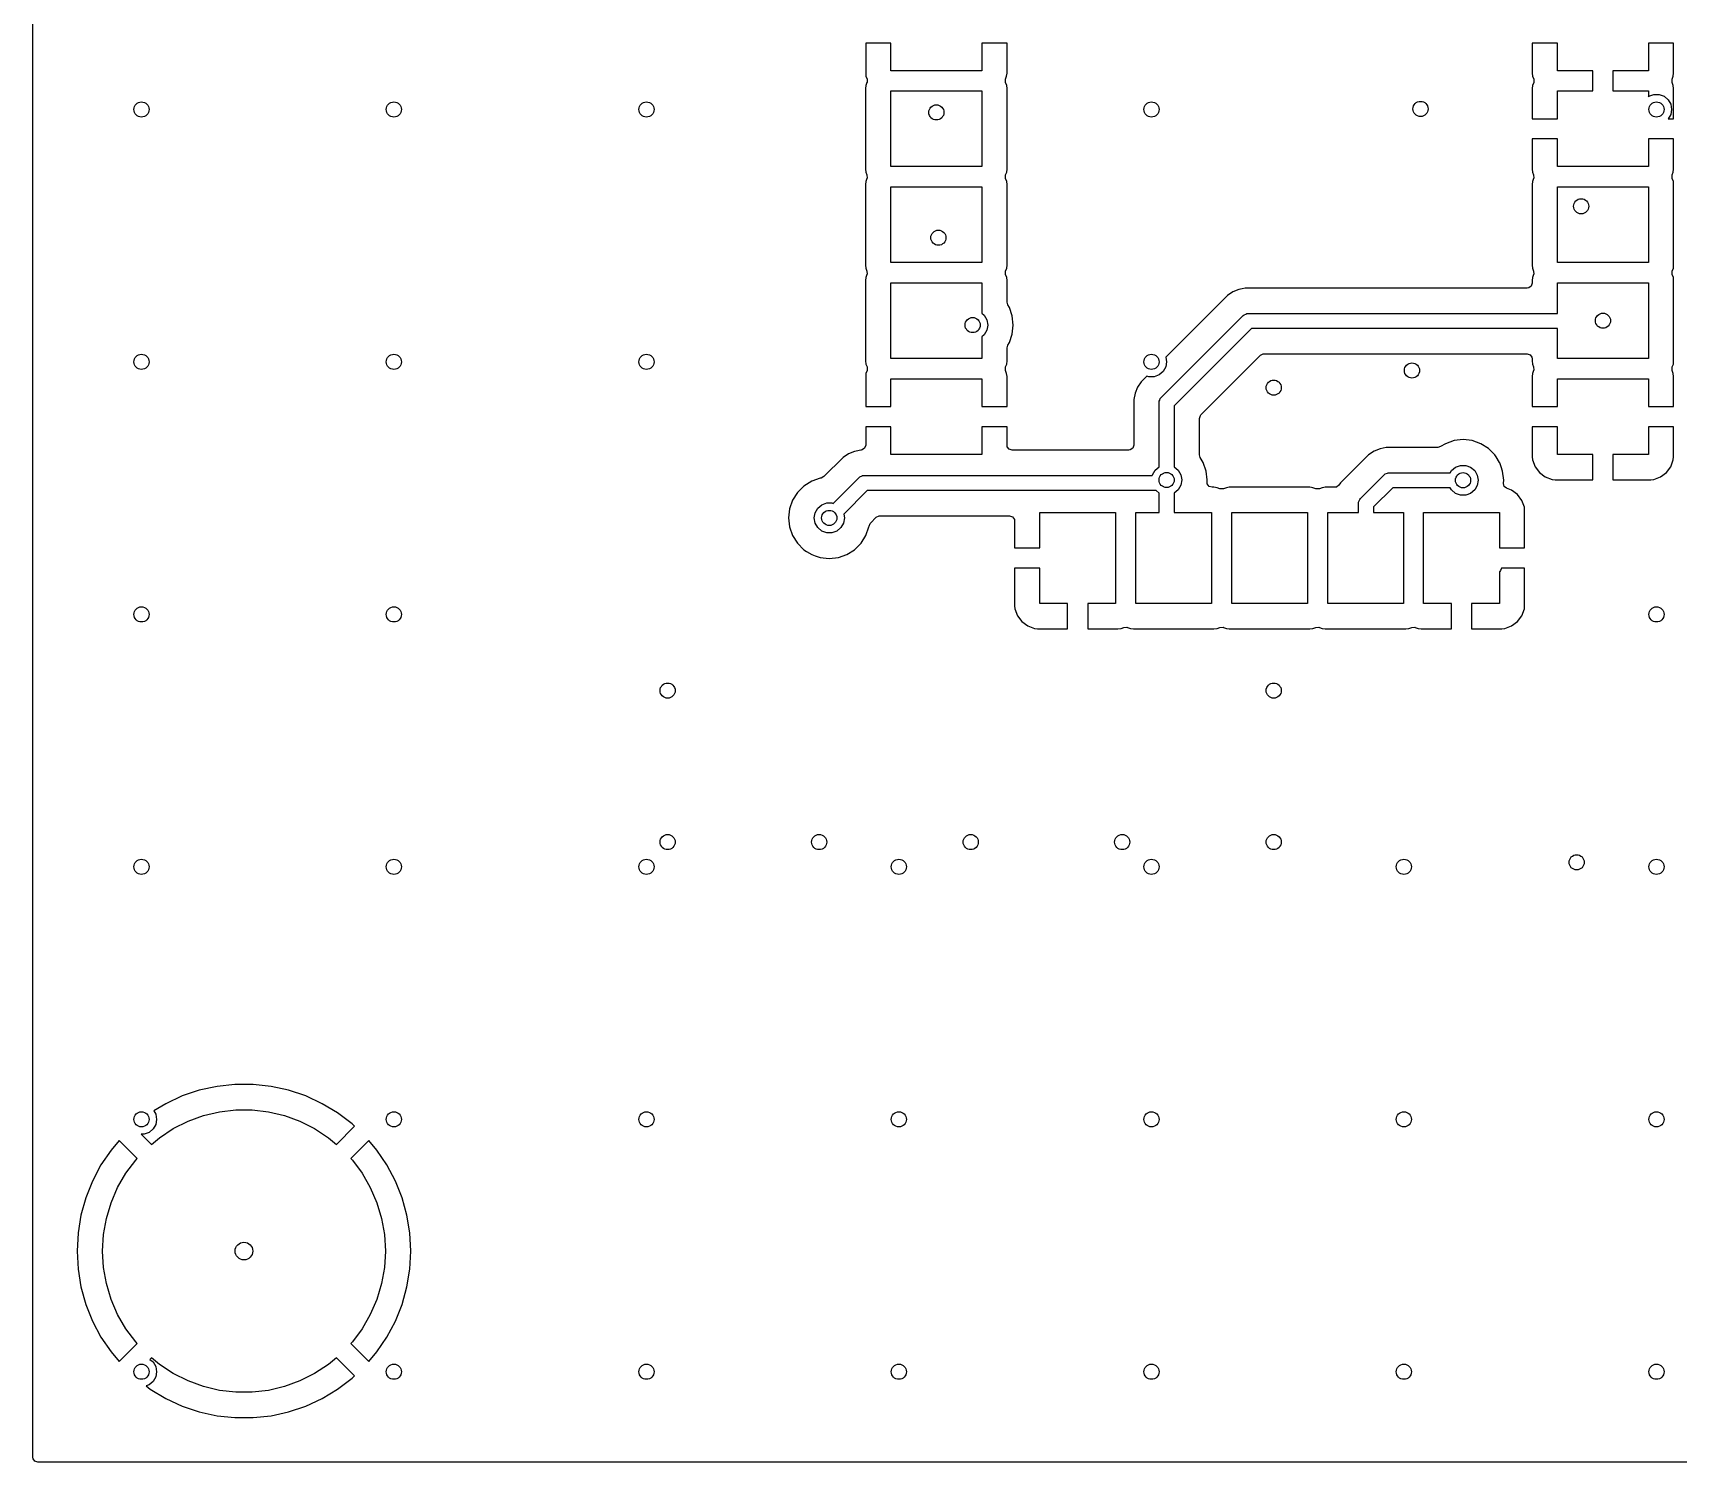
# Model space of a CAD drawing. Extents: x 4.39 to 6.32, y -5.3 to -3.37.
# Drawn here: x 4.391 to 5.673, y -5.295 to -4.181 of the extents above; entities that cross this region are included whole.
import ezdxf

# ---------------------------------------------------------------- set-up
doc = ezdxf.new("R2010")
doc.units = 0
doc.header["$MEASUREMENT"] = 0
doc.layers.add('BLACK', color=7, linetype='CONTINUOUS')

msp = doc.modelspace()

# ---------------------------------------------------------------- linework, layer by layer
at = {"layer": 'BLACK', "linetype": 'CONTINUOUS'}
for p, q in [((4.3906, -4.2243), (4.3906, -4.1495)), ((5.0594, -4.1888), (5.0398, -4.1888)), ((5.0398, -4.1888), (5.0398, -4.1888)), ((5.0398, -4.1888), (5.0398, -4.2123)), ((5.0594, -4.2104), (5.0594, -4.1888)), ((5.15, -4.1888), (5.1303, -4.1888)), ((5.1303, -4.1888), (5.1303, -4.2104)), ((5.15, -4.2123), (5.15, -4.1888)), ((5.15, -4.1888), (5.15, -4.1888)), ((5.5791, -4.1888), (5.5594, -4.1888)), ((5.5594, -4.1888), (5.5594, -4.1888)), ((5.5594, -4.1888), (5.5594, -4.2123)), ((5.5791, -4.2104), (5.5791, -4.1888)), ((5.6697, -4.1888), (5.65, -4.1888)), ((5.65, -4.1888), (5.65, -4.2104)), ((5.6697, -4.2123), (5.6697, -4.1888)), ((5.6697, -4.1888), (5.6697, -4.1888)), ((5.0398, -4.2123), (5.0398, -4.2123)), ((5.0398, -4.2123), (5.04, -4.2147)), ((5.04, -4.2147), (5.04, -4.2147)), ((5.04, -4.2147), (5.0409, -4.2169)), ((5.0408, -4.2197), (5.04, -4.2219)), ((5.0409, -4.2196), (5.0408, -4.2197)), ((5.0409, -4.2169), (5.041, -4.2193)), ((5.041, -4.2193), (5.0409, -4.2196)), ((5.1303, -4.2104), (5.0594, -4.2104)), ((5.1488, -4.2172), (5.1489, -4.2169)), ((5.1489, -4.2196), (5.1488, -4.2172)), ((5.1489, -4.2169), (5.1497, -4.2147)), ((5.1498, -4.2219), (5.1489, -4.2196)), ((5.1497, -4.2147), (5.15, -4.2123)), ((5.5594, -4.2123), (5.5594, -4.2123)), ((5.5594, -4.2123), (5.5597, -4.2147)), ((5.5597, -4.2147), (5.5597, -4.2147)), ((5.5597, -4.2147), (5.5606, -4.2169)), ((5.5606, -4.2197), (5.5597, -4.222)), ((5.5606, -4.2169), (5.5607, -4.2194)), ((5.5607, -4.2194), (5.5606, -4.2197)), ((5.6067, -4.2104), (5.5791, -4.2104)), ((5.6067, -4.2262), (5.6067, -4.2104)), ((5.65, -4.2104), (5.6224, -4.2104)), ((5.6224, -4.2104), (5.6224, -4.2262)), ((5.6685, -4.2173), (5.6686, -4.2169)), ((5.6686, -4.2197), (5.6685, -4.2173)), ((5.6686, -4.2169), (5.6694, -4.2147)), ((5.6694, -4.222), (5.6686, -4.2197)), ((5.6694, -4.2147), (5.6697, -4.2123)), ((5.6694, -4.2147), (5.6694, -4.2147)), ((4.3906, -4.5591), (4.3906, -4.2243)), ((5.04, -4.2219), (5.0397, -4.2243)), ((5.0397, -4.2243), (5.0397, -4.2871)), ((5.04, -4.2219), (5.04, -4.2219)), ((5.0594, -4.2852), (5.0594, -4.2262)), ((5.0594, -4.2262), (5.1303, -4.2262)), ((5.1303, -4.2262), (5.1303, -4.2852)), ((5.15, -4.2243), (5.1498, -4.2219)), ((5.15, -4.2871), (5.15, -4.2243)), ((5.5597, -4.222), (5.5594, -4.2243)), ((5.5594, -4.2243), (5.5594, -4.2478)), ((5.5597, -4.222), (5.5597, -4.222)), ((5.5791, -4.2478), (5.5791, -4.2262)), ((5.5791, -4.2262), (5.6067, -4.2262)), ((5.6224, -4.2262), (5.65, -4.2262)), ((5.65, -4.2262), (5.65, -4.2307)), ((5.65, -4.2307), (5.6504, -4.2303)), ((5.6504, -4.2303), (5.6542, -4.2289)), ((5.6542, -4.2289), (5.6584, -4.2289)), ((5.6584, -4.2289), (5.6622, -4.2303)), ((5.6622, -4.2303), (5.6653, -4.233)), ((5.6697, -4.2243), (5.6694, -4.222)), ((5.6694, -4.222), (5.6694, -4.222)), ((5.6697, -4.2478), (5.6697, -4.2243)), ((5.6653, -4.233), (5.6674, -4.2365)), ((5.6674, -4.2446), (5.6655, -4.2478)), ((5.6674, -4.2365), (5.6681, -4.2406)), ((5.6681, -4.2406), (5.6674, -4.2446)), ((5.5594, -4.2478), (5.5594, -4.2478)), ((5.5594, -4.2478), (5.5791, -4.2478)), ((5.6655, -4.2478), (5.6697, -4.2478)), ((5.6697, -4.2478), (5.6697, -4.2478)), ((5.5791, -4.2636), (5.5594, -4.2636)), ((5.5594, -4.2636), (5.5594, -4.2636)), ((5.5594, -4.2636), (5.5594, -4.2871)), ((5.5791, -4.2852), (5.5791, -4.2636)), ((5.6697, -4.2636), (5.65, -4.2636)), ((5.65, -4.2636), (5.65, -4.2852)), ((5.6697, -4.2871), (5.6697, -4.2636)), ((5.6697, -4.2636), (5.6697, -4.2636)), ((5.0397, -4.2871), (5.0397, -4.2871)), ((5.0397, -4.2871), (5.04, -4.2895)), ((5.04, -4.2895), (5.0408, -4.2917)), ((5.0408, -4.2945), (5.04, -4.2968)), ((5.0408, -4.2917), (5.041, -4.2942)), ((5.041, -4.2942), (5.0408, -4.2945)), ((5.1303, -4.2852), (5.0594, -4.2852)), ((5.1488, -4.2921), (5.1489, -4.2917)), ((5.1489, -4.2945), (5.1488, -4.2921)), ((5.1489, -4.2917), (5.1498, -4.2895)), ((5.1498, -4.2968), (5.1489, -4.2945)), ((5.1498, -4.2895), (5.15, -4.2871)), ((5.5594, -4.2871), (5.5594, -4.2871)), ((5.5594, -4.2871), (5.5597, -4.2895)), ((5.5597, -4.2895), (5.5597, -4.2895)), ((5.5597, -4.2895), (5.5605, -4.2917)), ((5.5605, -4.2945), (5.5597, -4.2968)), ((5.5605, -4.2917), (5.5606, -4.2941)), ((5.5606, -4.2941), (5.5605, -4.2944)), ((5.5605, -4.2944), (5.5605, -4.2945)), ((5.65, -4.2852), (5.5791, -4.2852)), ((5.6685, -4.292), (5.6686, -4.2917)), ((5.6686, -4.2944), (5.6685, -4.292)), ((5.6686, -4.2917), (5.6694, -4.2895)), ((5.6695, -4.2968), (5.6686, -4.2944)), ((5.6694, -4.2895), (5.6697, -4.2871)), ((5.04, -4.2968), (5.0397, -4.2991)), ((5.0397, -4.2991), (5.0397, -4.3619)), ((5.04, -4.2968), (5.04, -4.2968)), ((5.0594, -4.36), (5.0594, -4.301)), ((5.0594, -4.301), (5.1303, -4.301)), ((5.1303, -4.301), (5.1303, -4.36)), ((5.15, -4.2991), (5.1498, -4.2968)), ((5.15, -4.3619), (5.15, -4.2991)), ((5.5597, -4.2968), (5.5594, -4.2991)), ((5.5594, -4.2991), (5.5594, -4.3619)), ((5.5597, -4.2968), (5.5597, -4.2968)), ((5.5791, -4.36), (5.5791, -4.301)), ((5.5791, -4.301), (5.65, -4.301)), ((5.65, -4.301), (5.65, -4.36)), ((5.6697, -4.2991), (5.6695, -4.2968)), ((5.6697, -4.3619), (5.6697, -4.2991)), ((5.1303, -4.36), (5.0594, -4.36)), ((5.65, -4.36), (5.5791, -4.36)), ((5.0397, -4.3619), (5.0397, -4.3619)), ((5.0397, -4.3619), (5.04, -4.3643)), ((5.04, -4.3716), (5.0397, -4.3739)), ((5.04, -4.3643), (5.0408, -4.3666)), ((5.0408, -4.3693), (5.04, -4.3716)), ((5.04, -4.3716), (5.04, -4.3716)), ((5.0408, -4.3666), (5.041, -4.369)), ((5.041, -4.369), (5.0408, -4.3693)), ((5.1488, -4.3669), (5.1489, -4.3666)), ((5.1489, -4.3693), (5.1488, -4.3669)), ((5.1489, -4.3666), (5.1498, -4.3643)), ((5.1498, -4.3716), (5.1489, -4.3693)), ((5.1498, -4.3643), (5.15, -4.3619)), ((5.15, -4.3739), (5.1498, -4.3716)), ((5.5594, -4.3619), (5.5594, -4.3619)), ((5.5594, -4.3619), (5.5597, -4.3643)), ((5.5597, -4.3716), (5.5594, -4.3739)), ((5.5597, -4.3643), (5.5605, -4.3666)), ((5.5605, -4.3693), (5.5597, -4.3716)), ((5.5597, -4.3716), (5.5597, -4.3716)), ((5.5605, -4.3666), (5.5606, -4.369)), ((5.5606, -4.369), (5.5605, -4.3693)), ((5.6685, -4.3669), (5.6686, -4.3666)), ((5.6686, -4.3693), (5.6685, -4.3669)), ((5.6686, -4.3666), (5.6695, -4.3643)), ((5.6695, -4.3716), (5.6686, -4.3693)), ((5.6695, -4.3643), (5.6697, -4.3619)), ((5.6697, -4.3739), (5.6695, -4.3716)), ((5.0397, -4.3739), (5.0397, -4.4367)), ((5.0594, -4.4348), (5.0594, -4.3758)), ((5.0594, -4.3758), (5.1303, -4.3758)), ((5.1303, -4.3758), (5.1303, -4.3994)), ((5.15, -4.3909), (5.15, -4.3739)), ((5.15, -4.3739), (5.15, -4.3739)), ((5.3219, -4.3856), (5.2738, -4.4337)), ((5.3261, -4.3828), (5.3219, -4.3856)), ((5.3307, -4.3809), (5.3261, -4.3828)), ((5.3332, -4.3804), (5.3307, -4.3809)), ((5.3307, -4.3809), (5.3307, -4.3809)), ((5.3307, -4.3809), (5.3307, -4.3809)), ((5.3357, -4.3799), (5.3332, -4.3804)), ((5.5555, -4.3799), (5.3357, -4.3799)), ((5.5567, -4.3797), (5.5555, -4.3799)), ((5.5587, -4.3783), (5.5567, -4.3797)), ((5.5594, -4.376), (5.5587, -4.3783)), ((5.5594, -4.3739), (5.5594, -4.376)), ((5.5791, -4.3996), (5.5791, -4.3758)), ((5.5791, -4.3758), (5.65, -4.3758)), ((5.65, -4.3758), (5.65, -4.4348)), ((5.6697, -4.4367), (5.6697, -4.3739)), ((5.1506, -4.393), (5.15, -4.3909)), ((5.1518, -4.3949), (5.1506, -4.393)), ((5.1541, -4.4016), (5.1518, -4.3949)), ((5.1518, -4.3949), (5.1518, -4.3949)), ((5.1303, -4.3994), (5.1323, -4.4011)), ((5.1323, -4.4011), (5.1343, -4.4046)), ((5.1343, -4.4046), (5.135, -4.4087)), ((5.135, -4.4087), (5.1343, -4.4127)), ((5.1549, -4.4087), (5.1541, -4.4016)), ((5.1541, -4.4157), (5.1549, -4.4087)), ((5.2702, -4.4651), (5.334, -4.4013)), ((5.3406, -4.4114), (5.2803, -4.4717)), ((5.334, -4.4013), (5.3349, -4.4006)), ((5.3349, -4.4006), (5.3362, -4.4001)), ((5.3362, -4.4001), (5.337, -4.3997)), ((5.337, -4.3997), (5.3382, -4.3996)), ((5.3382, -4.3996), (5.5791, -4.3996)), ((5.5791, -4.4114), (5.3406, -4.4114)), ((5.5791, -4.4348), (5.5791, -4.4114)), ((5.1323, -4.4163), (5.1303, -4.4179)), ((5.1303, -4.4179), (5.1303, -4.4348)), ((5.1343, -4.4127), (5.1323, -4.4163)), ((5.15, -4.4264), (5.1506, -4.4243)), ((5.1506, -4.4243), (5.1518, -4.4224)), ((5.1518, -4.4224), (5.1541, -4.4157)), ((5.0397, -4.4367), (5.0397, -4.4367)), ((5.0397, -4.4367), (5.04, -4.4391)), ((5.1303, -4.4348), (5.0594, -4.4348)), ((5.1498, -4.4391), (5.15, -4.4367)), ((5.15, -4.4367), (5.15, -4.4264)), ((5.2744, -4.4374), (5.2737, -4.4414)), ((5.2738, -4.4337), (5.2744, -4.4374)), ((5.3012, -4.4788), (5.3477, -4.4323)), ((5.3477, -4.4323), (5.3498, -4.4312)), ((5.3498, -4.4312), (5.3504, -4.4311)), ((5.3504, -4.4311), (5.5555, -4.4311)), ((5.5555, -4.4311), (5.5578, -4.4319)), ((5.5578, -4.4319), (5.5592, -4.4338)), ((5.5592, -4.4338), (5.5594, -4.435)), ((5.5594, -4.435), (5.5594, -4.4367)), ((5.5594, -4.4367), (5.5597, -4.4391)), ((5.65, -4.4348), (5.5791, -4.4348)), ((5.6695, -4.4391), (5.6697, -4.4367)), ((5.04, -4.4464), (5.0398, -4.4487)), ((5.0398, -4.4487), (5.0398, -4.4722)), ((5.04, -4.4391), (5.04, -4.4391)), ((5.04, -4.4391), (5.0409, -4.4414)), ((5.0409, -4.4441), (5.04, -4.4464)), ((5.04, -4.4464), (5.04, -4.4464)), ((5.0409, -4.4414), (5.041, -4.4438)), ((5.041, -4.4438), (5.0409, -4.4441)), ((5.0594, -4.4722), (5.0594, -4.4506)), ((5.0594, -4.4506), (5.1303, -4.4506)), ((5.1303, -4.4506), (5.1303, -4.4722)), ((5.1488, -4.4417), (5.1489, -4.4414)), ((5.1489, -4.4441), (5.1488, -4.4417)), ((5.1489, -4.4414), (5.1498, -4.4391)), ((5.1497, -4.4464), (5.1489, -4.4441)), ((5.15, -4.4487), (5.1497, -4.4464)), ((5.1497, -4.4464), (5.1497, -4.4464)), ((5.15, -4.4722), (5.15, -4.4487)), ((5.259, -4.4485), (5.2545, -4.453)), ((5.2605, -4.449), (5.259, -4.4485)), ((5.2646, -4.449), (5.2605, -4.449)), ((5.2685, -4.4476), (5.2646, -4.449)), ((5.2716, -4.445), (5.2685, -4.4476)), ((5.2737, -4.4414), (5.2716, -4.445)), ((5.5597, -4.4464), (5.5594, -4.4487)), ((5.5594, -4.4487), (5.5594, -4.4722)), ((5.5597, -4.4391), (5.5597, -4.4391)), ((5.5597, -4.4391), (5.5605, -4.4414)), ((5.5605, -4.4441), (5.5597, -4.4464)), ((5.5597, -4.4464), (5.5597, -4.4464)), ((5.5605, -4.4414), (5.5606, -4.4438)), ((5.5606, -4.4438), (5.5605, -4.4441)), ((5.5791, -4.4722), (5.5791, -4.4506)), ((5.5791, -4.4506), (5.65, -4.4506)), ((5.65, -4.4506), (5.65, -4.4722)), ((5.6685, -4.4417), (5.6686, -4.4414)), ((5.6686, -4.4441), (5.6685, -4.4417)), ((5.6686, -4.4414), (5.6695, -4.4391)), ((5.6694, -4.4464), (5.6686, -4.4441)), ((5.6697, -4.4487), (5.6694, -4.4464)), ((5.6694, -4.4464), (5.6694, -4.4464)), ((5.6697, -4.4722), (5.6697, -4.4487)), ((5.2498, -4.4618), (5.2488, -4.4668)), ((5.2517, -4.4572), (5.2498, -4.4618)), ((5.2498, -4.4618), (5.2498, -4.4618)), ((5.2545, -4.453), (5.2517, -4.4572)), ((5.0398, -4.4722), (5.0398, -4.4722)), ((5.0398, -4.4722), (5.0594, -4.4722)), ((5.1303, -4.4722), (5.15, -4.4722)), ((5.15, -4.4722), (5.15, -4.4722)), ((5.2488, -4.4668), (5.2488, -4.5024)), ((5.2685, -4.4693), (5.2686, -4.4681)), ((5.2685, -4.5193), (5.2685, -4.4693)), ((5.2686, -4.4681), (5.269, -4.4673)), ((5.269, -4.4673), (5.2695, -4.466)), ((5.2695, -4.466), (5.2702, -4.4651)), ((5.2803, -4.4717), (5.2803, -4.5193)), ((5.5594, -4.4722), (5.5594, -4.4722)), ((5.5594, -4.4722), (5.5791, -4.4722)), ((5.65, -4.4722), (5.6697, -4.4722)), ((5.6697, -4.4722), (5.6697, -4.4722)), ((5.0594, -4.488), (5.0398, -4.488)), ((5.0398, -4.488), (5.0398, -4.488)), ((5.0398, -4.488), (5.0398, -4.5024)), ((5.0594, -4.5096), (5.0594, -4.488)), ((5.15, -4.488), (5.1303, -4.488)), ((5.1303, -4.488), (5.1303, -4.5096)), ((5.15, -4.5024), (5.15, -4.488)), ((5.15, -4.488), (5.15, -4.488)), ((5.3, -4.4815), (5.3008, -4.4792)), ((5.3, -4.5099), (5.3, -4.4815)), ((5.3008, -4.4792), (5.3012, -4.4788)), ((5.5791, -4.488), (5.5594, -4.488)), ((5.5594, -4.488), (5.5594, -4.488)), ((5.5594, -4.488), (5.5594, -4.5115)), ((5.5791, -4.5096), (5.5791, -4.488)), ((5.6697, -4.488), (5.65, -4.488)), ((5.65, -4.488), (5.65, -4.5096)), ((5.6697, -4.5115), (5.6697, -4.488)), ((5.6697, -4.488), (5.6697, -4.488)), ((5.4918, -4.5012), (5.488, -4.5035)), ((5.4985, -4.4988), (5.4918, -4.5012)), ((5.4918, -4.5012), (5.4918, -4.5012)), ((5.5055, -4.498), (5.4985, -4.4988)), ((5.4985, -4.4988), (5.4985, -4.4988)), ((5.5126, -4.4988), (5.5055, -4.498)), ((5.5193, -4.5012), (5.5126, -4.4988)), ((5.5126, -4.4988), (5.5126, -4.4988)), ((5.5253, -4.5049), (5.5193, -4.5012)), ((5.0223, -4.512), (5.0073, -4.5269)), ((5.0265, -4.5092), (5.0223, -4.512)), ((5.0311, -4.5073), (5.0265, -4.5092)), ((5.0323, -4.507), (5.0311, -4.5073)), ((5.0311, -4.5073), (5.0311, -4.5073)), ((5.0311, -4.5073), (5.0311, -4.5073)), ((5.0361, -4.5063), (5.0323, -4.507)), ((5.0362, -4.5063), (5.0361, -4.5063)), ((5.0371, -4.5061), (5.0362, -4.5063)), ((5.039, -4.5047), (5.0371, -4.5061)), ((5.0398, -4.5024), (5.039, -4.5047)), ((5.1303, -4.5096), (5.0594, -4.5096)), ((5.1502, -4.5036), (5.15, -4.5024)), ((5.1516, -4.5055), (5.1502, -4.5036)), ((5.1539, -4.5063), (5.1516, -4.5055)), ((5.2449, -4.5063), (5.1539, -4.5063)), ((5.2461, -4.5061), (5.2449, -4.5063)), ((5.2481, -4.5047), (5.2461, -4.5061)), ((5.2488, -4.5024), (5.2481, -4.5047)), ((5.3006, -4.512), (5.3, -4.5099)), ((5.303, -4.5158), (5.3006, -4.512)), ((5.4319, -4.5098), (5.41, -4.5317)), ((5.4361, -4.507), (5.4319, -4.5098)), ((5.4408, -4.5051), (5.4361, -4.507)), ((5.4432, -4.5046), (5.4408, -4.5051)), ((5.4408, -4.5051), (5.4408, -4.5051)), ((5.4408, -4.5051), (5.4408, -4.5051)), ((5.4457, -4.5041), (5.4432, -4.5046)), ((5.4859, -4.5041), (5.4457, -4.5041)), ((5.488, -4.5035), (5.4859, -4.5041)), ((5.5303, -4.51), (5.5253, -4.5049)), ((5.5253, -4.5049), (5.5253, -4.5049)), ((5.5253, -4.5049), (5.5253, -4.5049)), ((5.5313, -4.5115), (5.5303, -4.51)), ((5.5303, -4.51), (5.5303, -4.51)), ((5.5303, -4.51), (5.5303, -4.51)), ((5.534, -4.5158), (5.5313, -4.5115)), ((5.5594, -4.5115), (5.5594, -4.5115)), ((5.5594, -4.5115), (5.5597, -4.5139)), ((5.5597, -4.5139), (5.5597, -4.5139)), ((5.5597, -4.5139), (5.5617, -4.5192)), ((5.6067, -4.5096), (5.5791, -4.5096)), ((5.6067, -4.5293), (5.6067, -4.5096)), ((5.65, -4.5096), (5.6224, -4.5096)), ((5.6224, -4.5096), (5.6224, -4.5293)), ((5.6675, -4.5192), (5.6694, -4.5139)), ((5.6694, -4.5139), (5.6697, -4.5115)), ((5.6694, -4.5139), (5.6694, -4.5139)), ((5.0073, -4.5269), (5.0052, -4.528)), ((5.0344, -4.5277), (5.0353, -4.527)), ((5.0353, -4.527), (5.0371, -4.5262)), ((5.0371, -4.5262), (5.0374, -4.5261)), ((5.0374, -4.5261), (5.0386, -4.526)), ((5.0386, -4.526), (5.2632, -4.526)), ((5.2632, -4.526), (5.2633, -4.5255)), ((5.2633, -4.5255), (5.2654, -4.5219)), ((5.2654, -4.5219), (5.2685, -4.5193)), ((5.2803, -4.5193), (5.2835, -4.5219)), ((5.2835, -4.5219), (5.2855, -4.5255)), ((5.2855, -4.5255), (5.2862, -4.5295)), ((5.3053, -4.5225), (5.303, -4.5158)), ((5.3061, -4.5295), (5.3053, -4.5225)), ((5.4257, -4.5439), (5.4441, -4.5255)), ((5.4441, -4.5255), (5.4449, -4.5248)), ((5.4449, -4.5248), (5.4465, -4.5242)), ((5.4465, -4.5242), (5.4471, -4.5239)), ((5.4471, -4.5239), (5.4482, -4.5238)), ((5.4482, -4.5238), (5.4955, -4.5238)), ((5.4955, -4.5238), (5.4965, -4.5221)), ((5.4965, -4.5221), (5.4996, -4.5195)), ((5.4996, -4.5195), (5.5035, -4.5181)), ((5.5035, -4.5181), (5.5076, -4.5181)), ((5.5076, -4.5181), (5.5114, -4.5195)), ((5.5114, -4.5195), (5.5146, -4.5221)), ((5.5146, -4.5221), (5.5166, -4.5257)), ((5.5166, -4.5257), (5.5173, -4.5297)), ((5.5341, -4.516), (5.534, -4.5158)), ((5.5352, -4.5192), (5.5341, -4.516)), ((5.5364, -4.5225), (5.5352, -4.5192)), ((5.5364, -4.5227), (5.5364, -4.5225)), ((5.5372, -4.5297), (5.5364, -4.5227)), ((5.5617, -4.5192), (5.5617, -4.5192)), ((5.5617, -4.5192), (5.5651, -4.5237)), ((5.5651, -4.5237), (5.5651, -4.5237)), ((5.5651, -4.5237), (5.5696, -4.5271)), ((5.5696, -4.5271), (5.5696, -4.5271)), ((5.5696, -4.5271), (5.5749, -4.5291)), ((5.6542, -4.5291), (5.6595, -4.5271)), ((5.6595, -4.5271), (5.6641, -4.5237)), ((5.6595, -4.5271), (5.6595, -4.5271)), ((5.6641, -4.5237), (5.6675, -4.5192)), ((5.6641, -4.5237), (5.6641, -4.5237)), ((5.6675, -4.5192), (5.6675, -4.5192)), ((4.9866, -4.5393), (4.9828, -4.5453)), ((4.9916, -4.5343), (4.9866, -4.5393)), ((4.9977, -4.5305), (4.9916, -4.5343)), ((5.0044, -4.5281), (4.9977, -4.5305)), ((4.9977, -4.5305), (4.9977, -4.5305)), ((5.005, -4.5281), (5.0044, -4.5281)), ((5.0044, -4.5281), (5.0044, -4.5281)), ((5.0052, -4.528), (5.005, -4.5281)), ((5.0144, -4.5478), (5.0344, -4.5277)), ((5.041, -4.5378), (5.0227, -4.5561)), ((5.2662, -4.5378), (5.041, -4.5378)), ((5.2685, -4.5398), (5.2662, -4.5378)), ((5.2685, -4.5549), (5.2685, -4.5398)), ((5.2835, -4.5371), (5.2803, -4.5398)), ((5.2803, -4.5398), (5.2803, -4.5549)), ((5.2855, -4.5336), (5.2835, -4.5371)), ((5.2862, -4.5295), (5.2855, -4.5336)), ((5.306, -4.5305), (5.3061, -4.5295)), ((5.306, -4.5309), (5.306, -4.5305)), ((5.3061, -4.5325), (5.306, -4.5309)), ((5.3076, -4.5345), (5.3061, -4.5325)), ((5.3098, -4.5352), (5.3076, -4.5345)), ((5.3113, -4.5352), (5.3098, -4.5352)), ((5.3125, -4.5353), (5.3113, -4.5352)), ((5.3113, -4.5352), (5.3113, -4.5352)), ((5.3137, -4.5355), (5.3125, -4.5353)), ((5.316, -4.5363), (5.3137, -4.5355)), ((5.3137, -4.5355), (5.3137, -4.5355)), ((5.3137, -4.5355), (5.3137, -4.5355)), ((5.3163, -4.5364), (5.316, -4.5363)), ((5.3187, -4.5363), (5.3163, -4.5364)), ((5.321, -4.5355), (5.3187, -4.5363)), ((5.3221, -4.5353), (5.321, -4.5355)), ((5.3233, -4.5352), (5.3221, -4.5353)), ((5.3861, -4.5352), (5.3233, -4.5352)), ((5.3233, -4.5352), (5.3233, -4.5352)), ((5.3233, -4.5352), (5.3233, -4.5352)), ((5.3873, -4.5353), (5.3861, -4.5352)), ((5.3861, -4.5352), (5.3861, -4.5352)), ((5.3885, -4.5355), (5.3873, -4.5353)), ((5.3908, -4.5363), (5.3885, -4.5355)), ((5.3885, -4.5355), (5.3885, -4.5355)), ((5.3885, -4.5355), (5.3885, -4.5355)), ((5.3911, -4.5364), (5.3908, -4.5363)), ((5.3935, -4.5363), (5.3911, -4.5364)), ((5.3958, -4.5355), (5.3935, -4.5363)), ((5.3969, -4.5353), (5.3958, -4.5355)), ((5.3981, -4.5352), (5.3969, -4.5353)), ((5.4056, -4.5352), (5.3981, -4.5352)), ((5.3981, -4.5352), (5.3981, -4.5352)), ((5.3981, -4.5352), (5.3981, -4.5352)), ((5.4069, -4.535), (5.4056, -4.5352)), ((5.4088, -4.5335), (5.4069, -4.535)), ((5.4095, -4.5325), (5.4088, -4.5335)), ((5.41, -4.5317), (5.4095, -4.5325)), ((5.41, -4.5317), (5.41, -4.5317)), ((5.41, -4.5317), (5.41, -4.5317)), ((5.4507, -4.5356), (5.4358, -4.5505)), ((5.4955, -4.5356), (5.4507, -4.5356)), ((5.4965, -4.5373), (5.4955, -4.5356)), ((5.4996, -4.54), (5.4965, -4.5373)), ((5.5035, -4.5414), (5.4996, -4.54)), ((5.5114, -4.54), (5.5076, -4.5414)), ((5.5146, -4.5373), (5.5114, -4.54)), ((5.5166, -4.5338), (5.5146, -4.5373)), ((5.5173, -4.5297), (5.5166, -4.5338)), ((5.537, -4.5319), (5.5372, -4.5297)), ((5.537, -4.5322), (5.537, -4.5319)), ((5.5376, -4.5345), (5.537, -4.5322)), ((5.5372, -4.5297), (5.5372, -4.5297)), ((5.5372, -4.5297), (5.5372, -4.5297)), ((5.5395, -4.536), (5.5376, -4.5345)), ((5.5434, -4.5375), (5.5395, -4.536)), ((5.5479, -4.5409), (5.5434, -4.5375)), ((5.5749, -4.5291), (5.5749, -4.5291)), ((5.5749, -4.5291), (5.5773, -4.5293)), ((5.5773, -4.5293), (5.6067, -4.5293)), ((5.6067, -4.5293), (5.6067, -4.5293)), ((5.6224, -4.5293), (5.6224, -4.5293)), ((5.6224, -4.5293), (5.6519, -4.5293)), ((5.6519, -4.5293), (5.6542, -4.5291)), ((5.6542, -4.5291), (5.6542, -4.5291)), ((4.9805, -4.552), (4.9797, -4.5591)), ((4.9828, -4.5453), (4.9805, -4.552)), ((4.9805, -4.552), (4.9805, -4.552)), ((4.9828, -4.5453), (4.9828, -4.5453)), ((5.0003, -4.555), (5.0024, -4.5515)), ((5.0024, -4.5515), (5.0055, -4.5488)), ((5.0055, -4.5488), (5.0094, -4.5474)), ((5.0094, -4.5474), (5.0135, -4.5474)), ((5.0135, -4.5474), (5.0144, -4.5478)), ((5.424, -4.548), (5.4241, -4.5469)), ((5.424, -4.5549), (5.424, -4.548)), ((5.4241, -4.5469), (5.4248, -4.5453)), ((5.4248, -4.5453), (5.425, -4.5448)), ((5.425, -4.5448), (5.4257, -4.5439)), ((5.4358, -4.5505), (5.4358, -4.5549)), ((5.5076, -4.5414), (5.5035, -4.5414)), ((5.5513, -4.5454), (5.5479, -4.5409)), ((5.5479, -4.5409), (5.5479, -4.5409)), ((5.5533, -4.5507), (5.5513, -4.5454)), ((5.5513, -4.5454), (5.5513, -4.5454)), ((5.5535, -4.553), (5.5533, -4.5507)), ((5.5533, -4.5507), (5.5533, -4.5507)), ((5.5535, -4.5825), (5.5535, -4.553)), ((4.3906, -4.6277), (4.3906, -4.5591)), ((4.9797, -4.5591), (4.9805, -4.5661)), ((4.9996, -4.5591), (5.0003, -4.555)), ((5.0003, -4.5631), (4.9996, -4.5591)), ((5.0024, -4.5666), (5.0003, -4.5631)), ((5.0225, -4.5631), (5.0205, -4.5666)), ((5.0232, -4.5591), (5.0225, -4.5631)), ((5.0227, -4.5561), (5.0232, -4.5591)), ((5.0423, -4.5661), (5.0424, -4.5655)), ((5.0424, -4.5655), (5.0434, -4.5633)), ((5.0434, -4.5633), (5.0435, -4.5632)), ((5.0435, -4.5632), (5.048, -4.5586)), ((5.048, -4.5586), (5.0502, -4.5575)), ((5.0502, -4.5575), (5.0508, -4.5575)), ((5.0508, -4.5575), (5.152, -4.5575)), ((5.152, -4.5575), (5.1543, -4.5582)), ((5.1543, -4.5582), (5.1557, -4.5602)), ((5.1557, -4.5602), (5.1559, -4.5614)), ((5.1559, -4.5614), (5.1559, -4.5825)), ((5.1756, -4.5825), (5.1756, -4.5549)), ((5.1756, -4.5549), (5.2346, -4.5549)), ((5.2346, -4.5549), (5.2346, -4.6258)), ((5.2504, -4.6258), (5.2504, -4.5549)), ((5.2504, -4.5549), (5.2685, -4.5549)), ((5.2803, -4.5549), (5.3094, -4.5549)), ((5.3094, -4.5549), (5.3094, -4.6258)), ((5.3252, -4.6258), (5.3252, -4.5549)), ((5.3252, -4.5549), (5.3843, -4.5549)), ((5.3843, -4.5549), (5.3843, -4.6258)), ((5.4, -4.6258), (5.4, -4.5549)), ((5.4, -4.5549), (5.424, -4.5549)), ((5.4358, -4.5549), (5.4591, -4.5549)), ((5.4591, -4.5549), (5.4591, -4.6258)), ((5.4748, -4.6258), (5.4748, -4.5549)), ((5.4748, -4.5549), (5.5339, -4.5549)), ((5.5339, -4.5549), (5.5339, -4.5825)), ((4.9805, -4.5661), (4.9805, -4.5661)), ((4.9805, -4.5661), (4.9828, -4.5728)), ((4.9828, -4.5728), (4.9828, -4.5728)), ((4.9828, -4.5728), (4.9866, -4.5788)), ((4.9866, -4.5788), (4.9866, -4.5788)), ((4.9866, -4.5788), (4.9916, -4.5839)), ((5.0055, -4.5693), (5.0024, -4.5666)), ((5.0094, -4.5707), (5.0055, -4.5693)), ((5.0135, -4.5707), (5.0094, -4.5707)), ((5.0173, -4.5693), (5.0135, -4.5707)), ((5.0205, -4.5666), (5.0173, -4.5693)), ((5.0312, -4.5839), (5.0362, -4.5788)), ((5.0362, -4.5788), (5.04, -4.5728)), ((5.04, -4.5728), (5.0423, -4.5661)), ((4.9916, -4.5839), (4.9916, -4.5839)), ((4.9916, -4.5839), (4.9916, -4.5839)), ((4.9916, -4.5839), (4.9937, -4.5852)), ((4.9937, -4.5852), (4.9977, -4.5876)), ((4.9977, -4.5876), (5.0003, -4.5886)), ((5.0003, -4.5886), (5.0044, -4.59)), ((5.0044, -4.59), (5.0044, -4.59)), ((5.0044, -4.59), (5.0044, -4.59)), ((5.0044, -4.59), (5.0114, -4.5908)), ((5.0114, -4.5908), (5.0185, -4.59)), ((5.0185, -4.59), (5.0252, -4.5876)), ((5.0252, -4.5876), (5.0312, -4.5839)), ((5.1559, -4.5825), (5.1559, -4.5825)), ((5.1559, -4.5825), (5.1756, -4.5825)), ((5.5339, -4.5825), (5.5535, -4.5825)), ((5.5535, -4.5825), (5.5535, -4.5825)), ((5.1559, -4.5982), (5.1559, -4.6277)), ((5.1756, -4.5982), (5.1559, -4.5982)), ((5.1559, -4.5982), (5.1559, -4.5982)), ((5.1756, -4.6258), (5.1756, -4.5982)), ((5.5341, -4.6009), (5.5339, -4.6012)), ((5.5339, -4.6012), (5.5339, -4.6258)), ((5.5348, -4.6), (5.5341, -4.6009)), ((5.5356, -4.5982), (5.5348, -4.6)), ((5.5535, -4.5982), (5.5356, -4.5982)), ((5.5535, -4.6277), (5.5535, -4.5982)), ((5.5535, -4.5982), (5.5535, -4.5982)), ((4.3906, -5.1307), (4.3906, -4.6277)), ((5.1559, -4.6277), (5.1559, -4.6277)), ((5.1559, -4.6277), (5.1562, -4.63)), ((5.1562, -4.63), (5.1562, -4.63)), ((5.1562, -4.63), (5.1581, -4.6353)), ((5.1972, -4.6258), (5.1756, -4.6258)), ((5.1972, -4.6455), (5.1972, -4.6258)), ((5.2346, -4.6258), (5.213, -4.6258)), ((5.213, -4.6258), (5.213, -4.6455)), ((5.3094, -4.6258), (5.2504, -4.6258)), ((5.3843, -4.6258), (5.3252, -4.6258)), ((5.4591, -4.6258), (5.4, -4.6258)), ((5.4965, -4.6258), (5.4748, -4.6258)), ((5.4965, -4.6455), (5.4965, -4.6258)), ((5.5339, -4.6258), (5.5122, -4.6258)), ((5.5122, -4.6258), (5.5122, -4.6455)), ((5.5513, -4.6353), (5.5533, -4.63)), ((5.5533, -4.63), (5.5535, -4.6277)), ((5.5533, -4.63), (5.5533, -4.63)), ((5.1581, -4.6353), (5.1581, -4.6353)), ((5.1581, -4.6353), (5.1615, -4.6399)), ((5.1615, -4.6399), (5.1615, -4.6399)), ((5.1615, -4.6399), (5.1661, -4.6432)), ((5.5434, -4.6432), (5.5479, -4.6399)), ((5.5479, -4.6399), (5.5513, -4.6353)), ((5.5479, -4.6399), (5.5479, -4.6399)), ((5.5513, -4.6353), (5.5513, -4.6353)), ((5.1661, -4.6432), (5.1661, -4.6432)), ((5.1661, -4.6432), (5.1714, -4.6452)), ((5.1714, -4.6452), (5.1714, -4.6452)), ((5.1714, -4.6452), (5.1737, -4.6455)), ((5.1737, -4.6455), (5.1972, -4.6455)), ((5.1972, -4.6455), (5.1972, -4.6455)), ((5.213, -4.6455), (5.213, -4.6455)), ((5.213, -4.6455), (5.2365, -4.6455)), ((5.2365, -4.6455), (5.2389, -4.6452)), ((5.2389, -4.6452), (5.2411, -4.6444)), ((5.2411, -4.6444), (5.2435, -4.6443)), ((5.2435, -4.6443), (5.2439, -4.6444)), ((5.2439, -4.6444), (5.2462, -4.6452)), ((5.2462, -4.6452), (5.2485, -4.6455)), ((5.2485, -4.6455), (5.3113, -4.6455)), ((5.3113, -4.6455), (5.3137, -4.6452)), ((5.3137, -4.6452), (5.316, -4.6444)), ((5.316, -4.6444), (5.3184, -4.6443)), ((5.3184, -4.6443), (5.3187, -4.6444)), ((5.3187, -4.6444), (5.321, -4.6452)), ((5.321, -4.6452), (5.3233, -4.6455)), ((5.3233, -4.6455), (5.3861, -4.6455)), ((5.3861, -4.6455), (5.3885, -4.6452)), ((5.3885, -4.6452), (5.3908, -4.6444)), ((5.3908, -4.6444), (5.3932, -4.6443)), ((5.3932, -4.6443), (5.3935, -4.6444)), ((5.3935, -4.6444), (5.3958, -4.6452)), ((5.3958, -4.6452), (5.3981, -4.6455)), ((5.3981, -4.6455), (5.4609, -4.6455)), ((5.4609, -4.6455), (5.4633, -4.6452)), ((5.4633, -4.6452), (5.4656, -4.6444)), ((5.4656, -4.6444), (5.468, -4.6443)), ((5.468, -4.6443), (5.4683, -4.6444)), ((5.4683, -4.6444), (5.4706, -4.6452)), ((5.4706, -4.6452), (5.4706, -4.6452)), ((5.4706, -4.6452), (5.4729, -4.6455)), ((5.4729, -4.6455), (5.4965, -4.6455)), ((5.4965, -4.6455), (5.4965, -4.6455)), ((5.5122, -4.6455), (5.5122, -4.6455)), ((5.5122, -4.6455), (5.5357, -4.6455)), ((5.5357, -4.6455), (5.5381, -4.6452)), ((5.5381, -4.6452), (5.5434, -4.6432)), ((5.5381, -4.6452), (5.5381, -4.6452)), ((5.5434, -4.6432), (5.5434, -4.6432)), ((4.5481, -5.0008), (4.5341, -5.0023)), ((4.5622, -5.0008), (4.5481, -5.0008)), ((4.5762, -5.0023), (4.5622, -5.0008)), ((4.507, -5.0098), (4.4942, -5.0158)), ((4.5203, -5.0053), (4.507, -5.0098)), ((4.5341, -5.0023), (4.5203, -5.0053)), ((4.5203, -5.0053), (4.5203, -5.0053)), ((4.5899, -5.0053), (4.5762, -5.0023)), ((4.5762, -5.0023), (4.5762, -5.0023)), ((4.6033, -5.0098), (4.5899, -5.0053)), ((4.6161, -5.0158), (4.6033, -5.0098)), ((4.4942, -5.0158), (4.4848, -5.0214)), ((4.4848, -5.0214), (4.4863, -5.0239)), ((4.4863, -5.0239), (4.487, -5.028)), ((4.5115, -5.0295), (4.5235, -5.0251)), ((4.5235, -5.0251), (4.536, -5.0221)), ((4.536, -5.0221), (4.5487, -5.0207)), ((4.5487, -5.0207), (4.5615, -5.0207)), ((4.5615, -5.0207), (4.5743, -5.0221)), ((4.5743, -5.0221), (4.5867, -5.0251)), ((4.5867, -5.0251), (4.5988, -5.0295)), ((4.6281, -5.023), (4.6161, -5.0158)), ((4.6394, -5.0315), (4.6281, -5.023)), ((4.6281, -5.023), (4.6281, -5.023)), ((4.4772, -5.0396), (4.4751, -5.0396)), ((4.4751, -5.0396), (4.4831, -5.0475)), ((4.4811, -5.0382), (4.4772, -5.0396)), ((4.4842, -5.0355), (4.4811, -5.0382)), ((4.4863, -5.032), (4.4842, -5.0355)), ((4.487, -5.028), (4.4863, -5.032)), ((4.4893, -5.0423), (4.5, -5.0352)), ((4.5, -5.0352), (4.5115, -5.0295)), ((4.5988, -5.0295), (4.6102, -5.0352)), ((4.6102, -5.0352), (4.6209, -5.0423)), ((4.6272, -5.0475), (4.6413, -5.0334)), ((4.6413, -5.0334), (4.6394, -5.0315)), ((4.4515, -5.052), (4.4436, -5.0636)), ((4.4578, -5.0446), (4.4515, -5.052)), ((4.4515, -5.052), (4.4515, -5.052)), ((4.4719, -5.0586), (4.4578, -5.0446)), ((4.4831, -5.0475), (4.4893, -5.0423)), ((4.6209, -5.0423), (4.6272, -5.0475)), ((4.6524, -5.0446), (4.6384, -5.0586)), ((4.6587, -5.052), (4.6524, -5.0446)), ((4.6666, -5.0636), (4.6587, -5.052)), ((4.6587, -5.052), (4.6587, -5.052)), ((4.4436, -5.0636), (4.437, -5.0761)), ((4.463, -5.0701), (4.4707, -5.0599)), ((4.4707, -5.0599), (4.4719, -5.0586)), ((4.6384, -5.0586), (4.6396, -5.0599)), ((4.6396, -5.0599), (4.6472, -5.0701)), ((4.6732, -5.0761), (4.6666, -5.0636)), ((4.437, -5.0761), (4.4318, -5.0892)), ((4.4566, -5.0812), (4.463, -5.0701)), ((4.6472, -5.0701), (4.6536, -5.0812)), ((4.6784, -5.0892), (4.6732, -5.0761)), ((4.4318, -5.0892), (4.428, -5.1027)), ((4.4318, -5.0892), (4.4318, -5.0892)), ((4.4515, -5.093), (4.4566, -5.0812)), ((4.6536, -5.0812), (4.6587, -5.093)), ((4.6822, -5.1027), (4.6784, -5.0892)), ((4.6784, -5.0892), (4.6784, -5.0892)), ((4.428, -5.1027), (4.4258, -5.1166)), ((4.4479, -5.1053), (4.4515, -5.093)), ((4.6587, -5.093), (4.6624, -5.1053)), ((4.6845, -5.1166), (4.6822, -5.1027)), ((4.4258, -5.1166), (4.425, -5.1307)), ((4.4456, -5.1179), (4.4479, -5.1053)), ((4.6624, -5.1053), (4.6646, -5.1179)), ((4.6852, -5.1307), (4.6845, -5.1166)), ((4.4449, -5.1307), (4.4456, -5.1179)), ((4.6646, -5.1179), (4.6654, -5.1307)), ((4.3906, -5.2914), (4.3906, -5.1307)), ((4.425, -5.1307), (4.4258, -5.1448)), ((4.4456, -5.1435), (4.4449, -5.1307)), ((4.6654, -5.1307), (4.6646, -5.1435)), ((4.6845, -5.1448), (4.6852, -5.1307)), ((4.4258, -5.1448), (4.428, -5.1587)), ((4.4479, -5.1561), (4.4456, -5.1435)), ((4.6646, -5.1435), (4.6624, -5.1561)), ((4.6822, -5.1587), (4.6845, -5.1448)), ((4.428, -5.1587), (4.4318, -5.1723)), ((4.4515, -5.1684), (4.4479, -5.1561)), ((4.4566, -5.1802), (4.4515, -5.1684)), ((4.6587, -5.1684), (4.6536, -5.1802)), ((4.6624, -5.1561), (4.6587, -5.1684)), ((4.6784, -5.1723), (4.6822, -5.1587)), ((4.4318, -5.1723), (4.4318, -5.1723)), ((4.4318, -5.1723), (4.437, -5.1853)), ((4.463, -5.1913), (4.4566, -5.1802)), ((4.6536, -5.1802), (4.6472, -5.1913)), ((4.6732, -5.1853), (4.6784, -5.1723)), ((4.6784, -5.1723), (4.6784, -5.1723)), ((4.437, -5.1853), (4.4436, -5.1978)), ((4.4707, -5.2016), (4.463, -5.1913)), ((4.6472, -5.1913), (4.6396, -5.2016)), ((4.6666, -5.1978), (4.6732, -5.1853)), ((4.4436, -5.1978), (4.4515, -5.2094)), ((4.4578, -5.2169), (4.4719, -5.2028)), ((4.4719, -5.2028), (4.4707, -5.2016)), ((4.6396, -5.2016), (4.6384, -5.2028)), ((4.6384, -5.2028), (4.6524, -5.2169)), ((4.6587, -5.2094), (4.6666, -5.1978)), ((4.4515, -5.2094), (4.4515, -5.2094)), ((4.4515, -5.2094), (4.4578, -5.2169)), ((4.4831, -5.2139), (4.4818, -5.2152)), ((4.4818, -5.2152), (4.4842, -5.2172)), ((4.4893, -5.2191), (4.4831, -5.2139)), ((4.4842, -5.2172), (4.4863, -5.2208)), ((4.5, -5.2262), (4.4893, -5.2191)), ((4.6209, -5.2191), (4.6102, -5.2262)), ((4.6272, -5.2139), (4.6209, -5.2191)), ((4.6413, -5.228), (4.6272, -5.2139)), ((4.6524, -5.2169), (4.6587, -5.2094)), ((4.6587, -5.2094), (4.6587, -5.2094)), ((4.4842, -5.2324), (4.4811, -5.235)), ((4.4863, -5.2288), (4.4842, -5.2324)), ((4.4863, -5.2208), (4.487, -5.2248)), ((4.487, -5.2248), (4.4863, -5.2288)), ((4.5115, -5.2319), (4.5, -5.2262)), ((4.5235, -5.2363), (4.5115, -5.2319)), ((4.5988, -5.2319), (4.5867, -5.2363)), ((4.6102, -5.2262), (4.5988, -5.2319)), ((4.6281, -5.2384), (4.6394, -5.2299)), ((4.6394, -5.2299), (4.6413, -5.228)), ((4.4811, -5.235), (4.4788, -5.2359)), ((4.4788, -5.2359), (4.4821, -5.2384)), ((4.4821, -5.2384), (4.4821, -5.2384)), ((4.4821, -5.2384), (4.4942, -5.2457)), ((4.4942, -5.2457), (4.507, -5.2516)), ((4.536, -5.2393), (4.5235, -5.2363)), ((4.5487, -5.2408), (4.536, -5.2393)), ((4.5615, -5.2408), (4.5487, -5.2408)), ((4.5743, -5.2393), (4.5615, -5.2408)), ((4.5867, -5.2363), (4.5743, -5.2393)), ((4.6033, -5.2516), (4.6161, -5.2457)), ((4.6161, -5.2457), (4.6281, -5.2384)), ((4.6281, -5.2384), (4.6281, -5.2384)), ((4.507, -5.2516), (4.5203, -5.2561)), ((4.5203, -5.2561), (4.5341, -5.2591)), ((4.5762, -5.2591), (4.5899, -5.2561)), ((4.5899, -5.2561), (4.6033, -5.2516)), ((4.5899, -5.2561), (4.5899, -5.2561)), ((4.5341, -5.2591), (4.5341, -5.2591)), ((4.5341, -5.2591), (4.5481, -5.2606)), ((4.5481, -5.2606), (4.5622, -5.2606)), ((4.5622, -5.2606), (4.5762, -5.2591)), ((4.3908, -5.2926), (4.3906, -5.2914)), ((4.3922, -5.2945), (4.3908, -5.2926)), ((4.3945, -5.2953), (4.3922, -5.2945)), ((6.3158, -5.2953), (4.3945, -5.2953))]:
    msp.add_line(p, q, dxfattribs=at)
at = {"layer": 'BLACK'}
for centre, radius in [((4.4752, -4.2406), 0.00591), ((4.672, -4.2406), 0.00591), ((4.8689, -4.2406), 0.00591), ((5.0949, -4.2429), 0.00591), ((5.2626, -4.2406), 0.00591), ((5.4724, -4.2402), 0.00591), ((5.6563, -4.2406), 0.00591), ((5.5976, -4.3161), 0.00591), ((5.0965, -4.3406), 0.00591), ((5.1232, -4.4087), 0.00591), ((5.6146, -4.4053), 0.00591), ((4.4752, -4.4374), 0.00591), ((4.672, -4.4374), 0.00591), ((4.8689, -4.4374), 0.00591), ((5.2626, -4.4374), 0.00591), ((5.4657, -4.4441), 0.00591), ((5.3579, -4.4575), 0.00591), ((5.2744, -4.5295), 0.00591), ((5.5055, -4.5297), 0.00591), ((5.0114, -4.5591), 0.00591), ((4.4752, -4.6343), 0.00591), ((4.672, -4.6343), 0.00591), ((5.6563, -4.6343), 0.00591), ((4.8854, -4.6937), 0.00591), ((5.3579, -4.6937), 0.00591), ((4.8854, -4.8118), 0.00591), ((5.0035, -4.8118), 0.00591), ((5.1217, -4.8118), 0.00591), ((5.2398, -4.8118), 0.00591), ((5.3579, -4.8118), 0.00591), ((5.5941, -4.8276), 0.00591), ((4.4752, -4.8311), 0.00591), ((4.672, -4.8311), 0.00591), ((4.8689, -4.8311), 0.00591), ((5.0657, -4.8311), 0.00591), ((5.2626, -4.8311), 0.00591), ((5.4594, -4.8311), 0.00591), ((5.6563, -4.8311), 0.00591), ((4.4752, -5.028), 0.00591), ((4.672, -5.028), 0.00591), ((4.8689, -5.028), 0.00591), ((5.0657, -5.028), 0.00591), ((5.2626, -5.028), 0.00591), ((5.4594, -5.028), 0.00591), ((5.6563, -5.028), 0.00591), ((4.5551, -5.1307), 0.00689), ((4.4752, -5.2248), 0.00591), ((4.672, -5.2248), 0.00591), ((4.8689, -5.2248), 0.00591), ((5.0657, -5.2248), 0.00591), ((5.2626, -5.2248), 0.00591), ((5.4594, -5.2248), 0.00591), ((5.6563, -5.2248), 0.00591)]:
    msp.add_circle(centre, radius, dxfattribs=at)

doc.saveas('drawing.dxf')
